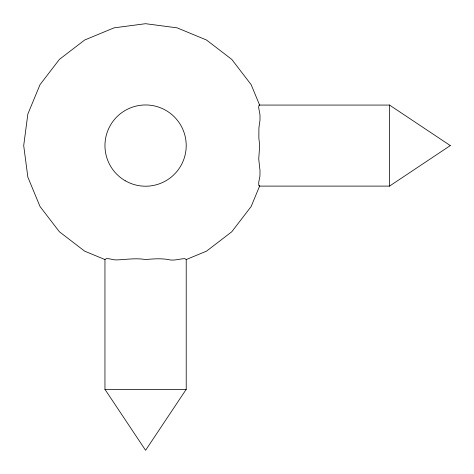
<?xml version="1.0" encoding="UTF-8"?>
<svg xmlns="http://www.w3.org/2000/svg" width="474" height="474" viewBox="0 0 474 474"><rect width="100%" height="100%" fill="white"/><g stroke="black" fill="none" stroke-linecap="round" stroke-linejoin="round"><path stroke-width="0.71" d="M259.177 105.068L258.603 107.231L259.995 114.933L259.983 120.236L258.905 127.939L258.851 138.011L259.675 145.583L258.733 158.986L260.007 170.735L259.93 176.221L258.733 182.182L258.78 185.5L259.675 185.932L251.143 206.528L231.774 231.774L206.528 251.143L186.217 259.556L184.83 258.644C180.025 258.786 175.493 260.481 170.64 260.019C162.422 258.164 153.902 258.78 145.583 259.556C135.985 257.856 126.392 259.539 116.859 259.906C113.292 260.226 109.95 258.354 106.342 258.644L104.955 259.556L84.645 251.143L59.398 231.774L40.029 206.528L27.853 177.134L23.7 145.583L27.853 114.038L40.029 84.645L59.398 59.398L84.645 40.029L114.038 27.853L145.583 23.7L177.134 27.853L206.528 40.029L231.774 59.398L251.143 84.645L259.675 105.24L259.177 105.068L389.355 105.068M186.217 259.556L186.217 389.355L145.583 450.3L104.955 389.355L104.955 259.556M259.675 185.932L259.177 186.104L389.355 186.104M104.955 389.355L186.217 389.355M450.3 145.583L389.355 186.217L389.355 104.955L450.3 145.583M125.272 180.772A40.628 40.628 0 0 0 186.217 145.583A40.628 40.628 0 0 0 125.272 110.401A40.628 40.628 0 0 0 125.272 180.772"/></g></svg>
